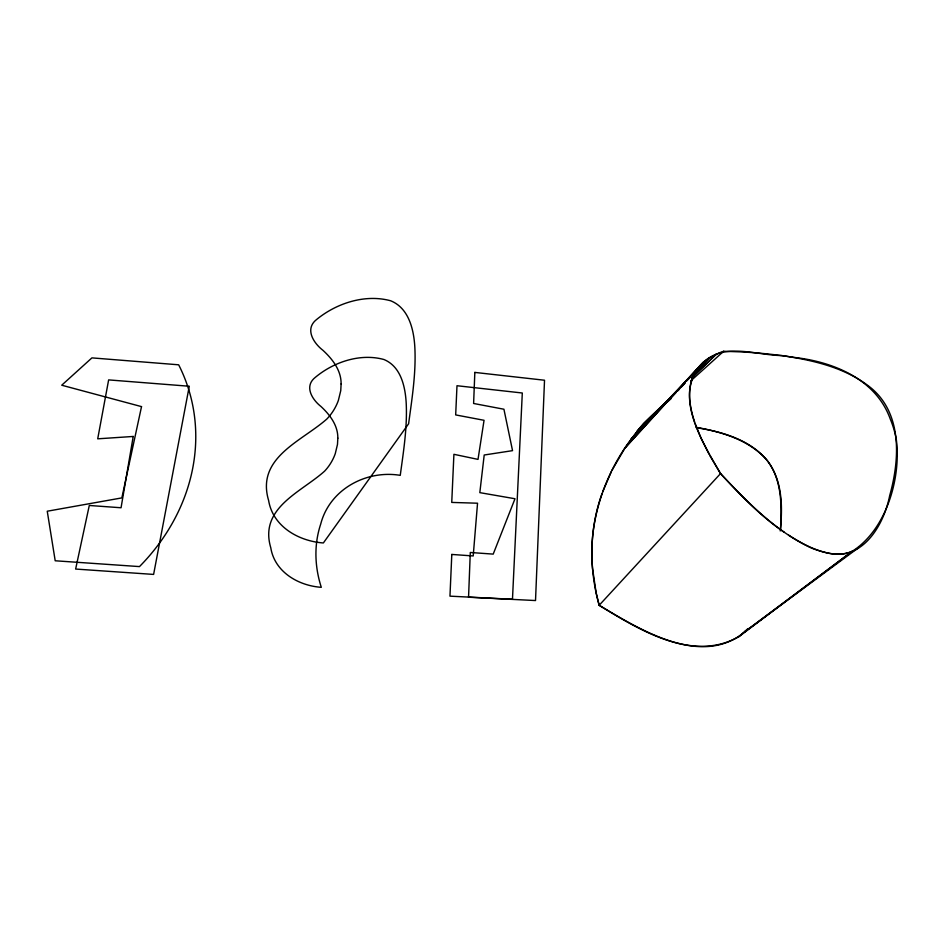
<?xml version="1.0" encoding="UTF-8"?>
<svg xmlns="http://www.w3.org/2000/svg" width="945" height="945" viewBox="0 0 945 945"><rect width="100%" height="100%" fill="white"/><g stroke="black" fill="none" stroke-linecap="round" stroke-linejoin="round"><path stroke-width="1.42" d="M780.605 528.952C781.775 505.15 782.129 478.229 765.899 458.939C748.322 439.779 722.063 432.054 697.268 427.518M780.204 530.936C782.779 506.992 782.59 480.296 767.116 460.38C749.739 439.437 721.968 431.7 696.111 427.648M602.095 493.42C589.172 529.176 588.924 568.843 599.165 605.296C638.938 629.689 692.543 662.988 738.872 636.682L852.248 551.289C886.292 529.696 901.258 478.241 896.332 439.638A103.099 88.676 34.5 0 0 890.261 419.025C875.885 378.992 832.994 361.628 793.753 357.375A579.391 512.237 61.9 0 0 741.223 351.906L723.657 351.268A96.697 83.798 33.2 0 0 718.921 353.028L707.911 358.793M602.674 491.802L611.391 471.52M692.614 377.173C686.98 391.667 689.921 407.767 694.646 422.072M612.147 470.008L624.775 448.355L639.411 428.416L643.592 423.36L669.958 398.282M698.154 367.723L625.07 447.895L703.375 362.266C724.862 342.22 756.071 355.296 781.928 355.568C812.393 360.187 844.039 367.109 868.963 386.304C902.581 411.985 899.947 458.998 889.694 495.57C884.059 524.357 863.175 560.846 828.694 553.238C814.177 550.226 800.923 543.056 788.543 535.118M748.511 628.519C704.816 670.466 640.545 629.961 599.165 605.296L720.527 473.599C702.95 442.709 671.009 394.077 703.458 362.183L630.953 439.437L675.852 392.754M680.955 387.45L685.03 383.209M693.205 374.716L709.53 357.742L692.98 374.551M747.743 628.779L738.872 636.682M684.712 382.949L637.131 431.263L662.492 406.574M686.779 380.847L689.874 377.705M665.658 403.491L670.938 398.353M692.071 377.776L716.357 354.127L692.106 377.209M677.341 391.254L679.455 389.245M663.331 405.582C624.999 436.791 599.201 483.45 593.023 532.519A200.375 176.538 41.4 0 0 592.503 568.217L596.141 592.787L599.165 605.296M667.725 401.637L671.009 398.672M690.76 380.894L723.657 351.268M858.863 547.474L744.943 631.638L852.248 551.289C839.207 557.16 824.371 552.908 811.696 548.171C775.597 531.397 747.448 502.126 720.527 473.599L709.801 455.549M784.208 532.212C760.217 515.911 740.159 494.755 720.527 473.599M709.128 454.332L701.107 438.362L695.071 423.336M692.496 377.126A53.392 46.21 30.8 0 1 708.006 358.887M341.11 383.965L340.755 390.616L338.369 400.432A59.866 54.137 -0.8 0 1 333.987 409.693A57.999 52.459 -0.7 0 1 326.946 418.93C301.703 441.362 255.823 457.581 268.616 500.472C272.916 526.684 298.833 541.213 323.367 542.962L408.606 423.785C412.032 398.412 416.166 372.873 414.831 347.169C413.815 329.557 408.878 308.153 390.722 300.793C365.302 293.824 336.704 303.073 316.717 319.41C304.373 328.884 313.551 343.07 322.871 350.252C332.439 359.041 341.287 370.298 341.11 383.965M337.826 438.149L337.483 444.41L335.274 453.647A55.412 50.924 -2.3 0 1 331.199 462.377A53.676 49.353 -2.2 0 1 324.678 471.082C301.219 492.239 258.883 507.819 270.778 547.757C274.652 572.044 298.514 585.77 321.3 587.317C316.563 572.67 314.744 557.007 316.705 541.709A102.426 97.867 14.3 0 1 320.733 524.002C329.64 489.427 366.093 469.712 400.255 475.347C403.491 451.45 407.389 427.4 406.208 403.196C405.287 386.706 400.94 366.518 383.942 359.513C360.258 353.005 333.668 361.994 315.264 377.398C303.853 386.351 312.228 399.652 320.946 406.468C329.864 414.749 338.003 425.368 337.826 438.149M474.839 372.413L473.61 403.48L503.921 409.232L512.544 450.647L484.206 455.006L479.824 492.64L515.001 498.747L493.207 554.113L470.291 552.482L468.555 597.205L535.52 600.547L544.521 380.233L474.839 372.413M451.804 554.443L449.962 596.153L512.473 599.284L522.302 393.002L456.99 385.725L455.679 414.914L484.053 420.301L478.016 459.388L453.907 454.309L451.745 502.421L477.544 503.212L473.209 555.955L451.804 554.443M133.21 436.46L121.054 507.76L89.291 505.469L75.635 569.055L153.61 574.418L189.272 386.245L108.64 379.902L97.713 438.823L133.21 436.46M141.526 406.622L121.846 497.897L47.25 511.221L55.2 560.775L139.482 566.598A205.786 179.538 -19.3 0 0 178.664 364.805L91.925 357.883L61.72 385.217L141.526 406.622"/></g></svg>
